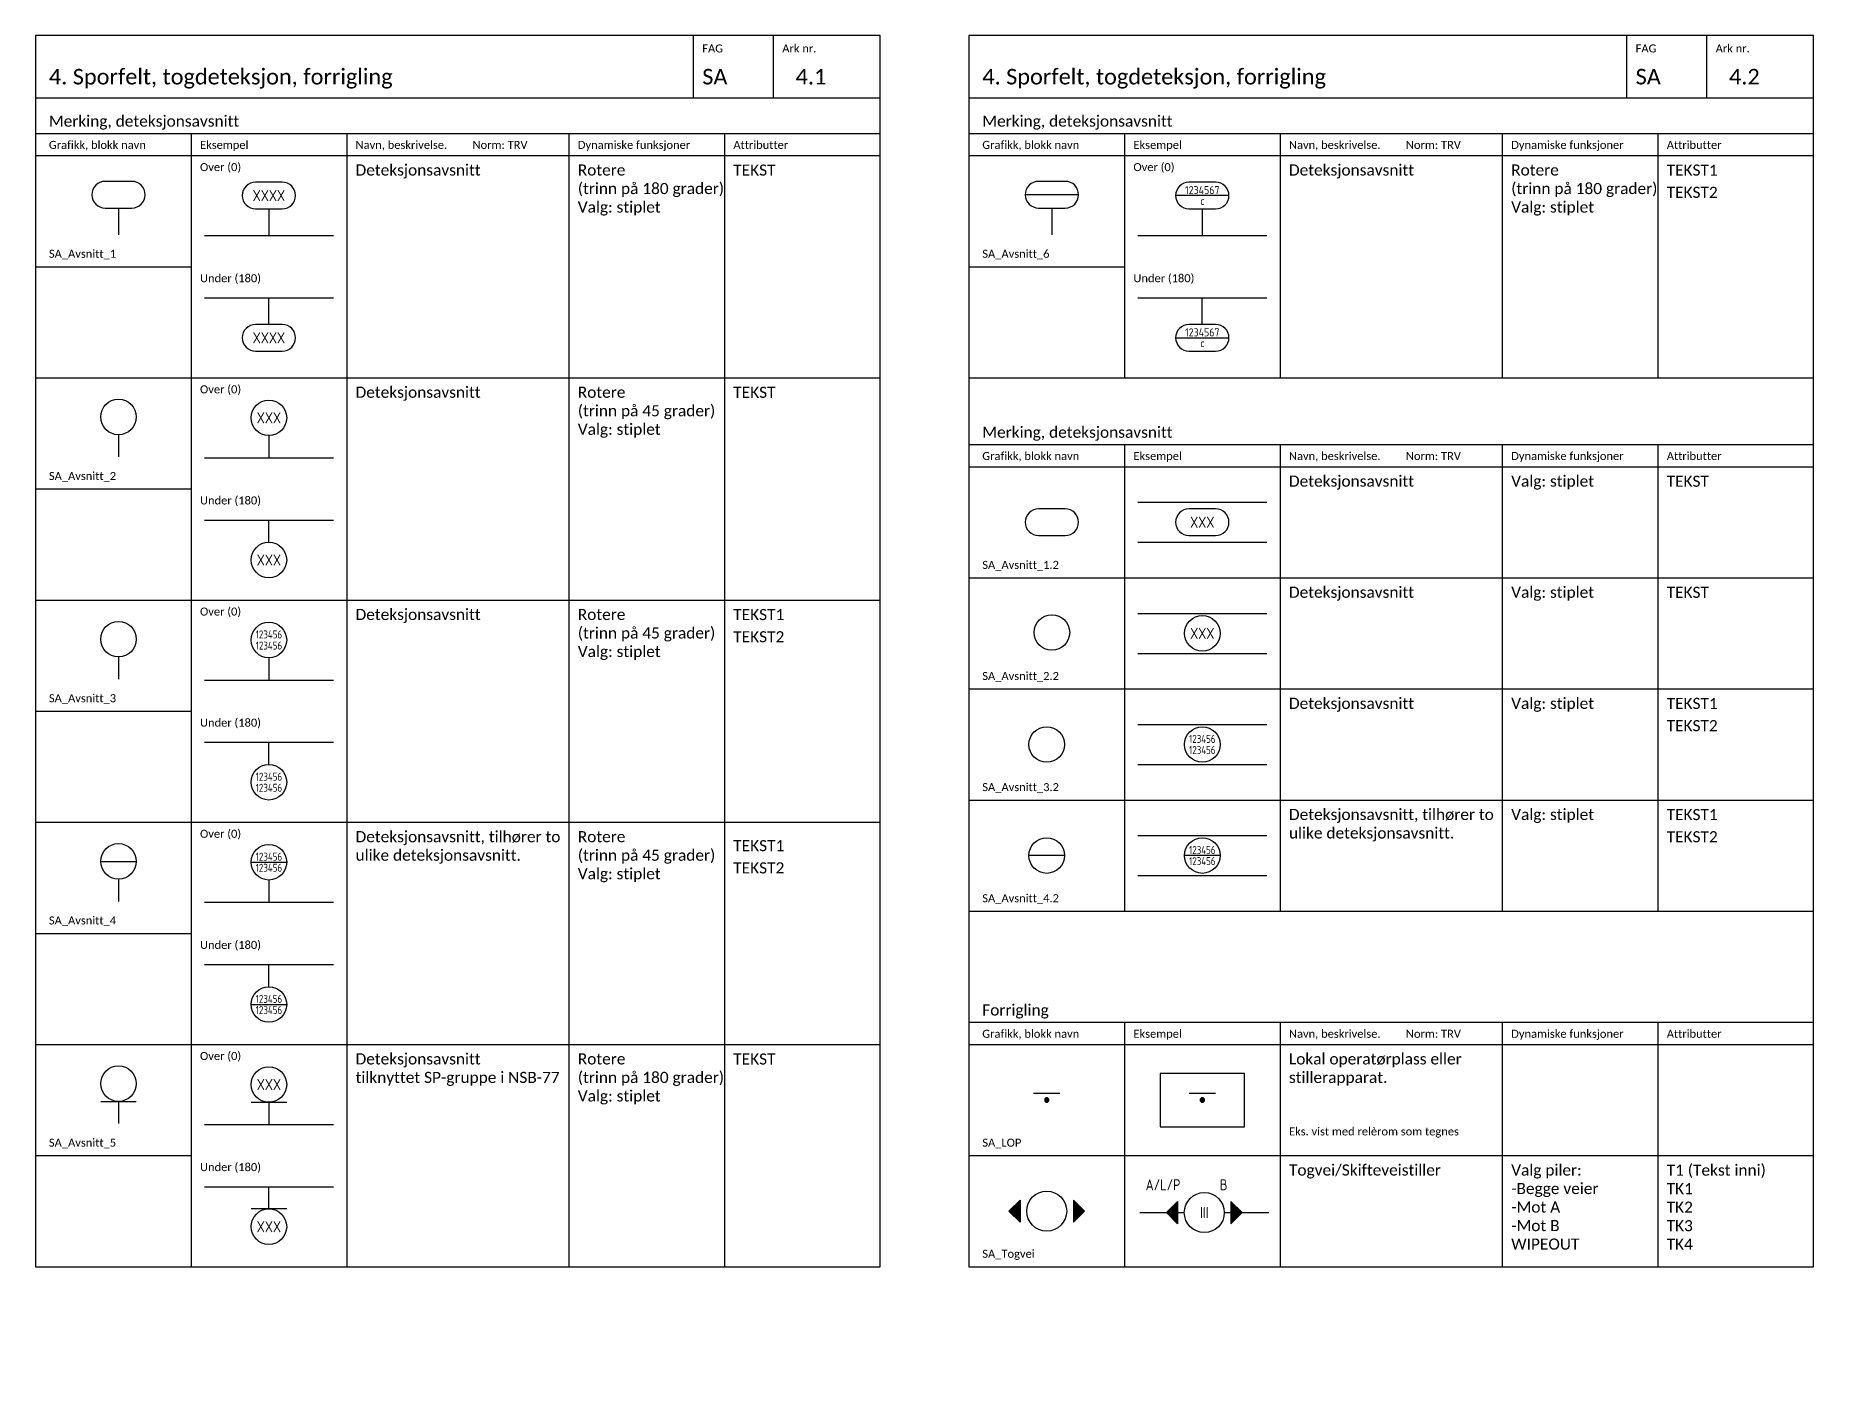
# Model space of a CAD drawing. Header units: millimetres. Extents: x -210 to 2500, y -2763 to 277.
# Drawn here: x 0 to 400, y -947.9 to -644 of the extents above; entities that cross this region are included whole.
import ezdxf
from ezdxf.enums import TextEntityAlignment as Align

# ---------------------------------------------------------------- set-up
doc = ezdxf.new("R2010")
doc.units = ezdxf.units.MM
doc.linetypes.add('SOLID', pattern=[0])
for name, color, linetype in [('KOMPONENTER', 2, 'Continuous'), ('RAMME', 5, 'Continuous'), ('RAMME SYMBOLER', 4, 'Continuous'), ('RAMME TEKST', 7, 'Continuous'), ('SIG-Komponenter', 2, 'Continuous'), ('SIG-SPOR enlinje', 5, 'Continuous'), ('SIG-SPOR-I', 1, 'Continuous'), ('SIG-SPOR-U', 2, 'Continuous'), ('SIG-Sporavsnitt', 2, 'Continuous'), ('SIG-VEKSLER', 2, 'Continuous'), ('SIG_ATT_Tekst18', 4, 'Continuous'), ('SIG_ATT_Tekst25', 2, 'Continuous')]:
    doc.layers.add(name, color=color, linetype=linetype)
doc.layers.add('Wipeout', color=7, linetype='Continuous', true_color=0xfffefd)
doc.styles.add('Calibri', font='calibri.ttf')
doc.styles.add('ISOCP', font='isocp.shx', dxfattribs={"width": 0.9})

# ---------------------------------------------------------------- blocks, each defined once
blk = doc.blocks.new('*U486')
at = {"linetype": 'ByBlock', "lineweight": -2}
h = blk.add_hatch(color=0, dxfattribs=at)
h.dxf.hatch_style = 1
h.paths.add_polyline_path([(6, -2.5), (8.5, 0), (6, 2.5)])
at = {"color": 0, "linetype": 'ByBlock', "lineweight": -2}
for points in [[(-6.6, -1.05), (-7.65, 0), (-6.6, 1.05)], [(-6.7, -0.81), (-7.51, 0), (-6.7, 0.81)], [(-6.8, -0.57), (-7.37, 0), (-6.8, 0.57)], [(-6.9, -0.33), (-7.23, 0), (-6.9, 0.33)], [(-7, -0.09), (-7.09, 0), (-7, 0.09)], [(6, -2.5), (8.5, 0), (6, 2.5)], [(6.1, -2.26), (8.36, 0), (6.1, 2.26)], [(6.2, -2.02), (8.22, 0), (6.2, 2.02)], [(6.3, -1.78), (8.08, 0), (6.3, 1.78)], [(6.4, -1.53), (7.93, 0), (6.4, 1.53)], [(6.5, -1.29), (7.79, 0), (6.5, 1.29)], [(6.6, -1.05), (7.65, 0), (6.6, 1.05)], [(6.7, -0.81), (7.51, 0), (6.7, 0.81)], [(6.8, -0.57), (7.37, 0), (6.8, 0.57)], [(6.9, -0.33), (7.23, 0), (6.9, 0.33)], [(7, -0.09), (7.09, 0), (7, 0.09)]]:
    blk.add_lwpolyline(points, close=True, dxfattribs=at)
blk.add_wipeout([(0.29, -4.5), (0.88, -4.42), (1.45, -4.27), (1.99, -4.04), (2.51, -3.75), (2.97, -3.39), (3.39, -2.97), (3.75, -2.51), (4.04, -1.99), (4.27, -1.45), (4.42, -0.88), (4.5, -0.29), (4.5, 0.29), (4.42, 0.88), (4.27, 1.45), (4.04, 1.99), (3.75, 2.51), (3.39, 2.97), (2.97, 3.39), (2.51, 3.75), (1.99, 4.04), (1.45, 4.27), (0.88, 4.42), (0.29, 4.5), (-0.29, 4.5), (-0.88, 4.42), (-1.45, 4.27), (-1.99, 4.04), (-2.51, 3.75), (-2.97, 3.39), (-3.39, 2.97), (-3.75, 2.51), (-4.04, 1.99), (-4.27, 1.45), (-4.42, 0.88), (-4.5, 0.29), (-4.5, -0.29), (-4.42, -0.88), (-4.27, -1.45), (-4.04, -1.99), (-3.75, -2.51), (-3.39, -2.97), (-2.97, -3.39), (-2.51, -3.75), (-1.99, -4.04), (-1.45, -4.27), (-0.88, -4.42), (-0.29, -4.5)]).dxf.layer = 'Wipeout'
at = {"linetype": 'ByBlock', "lineweight": -2}
h = blk.add_hatch(color=0, dxfattribs=at)
h.dxf.hatch_style = 1
h.paths.add_polyline_path([(-6, -2.5), (-8.5, 0), (-6, 2.5)])
at = {"color": 0, "linetype": 'ByBlock', "lineweight": -2}
for points in [[(-6, -2.5), (-8.5, 0), (-6, 2.5)], [(-6.1, -2.26), (-8.36, 0), (-6.1, 2.26)], [(-6.2, -2.02), (-8.22, 0), (-6.2, 2.02)], [(-6.3, -1.78), (-8.08, 0), (-6.3, 1.78)], [(-6.4, -1.53), (-7.93, 0), (-6.4, 1.53)], [(-6.5, -1.29), (-7.79, 0), (-6.5, 1.29)]]:
    blk.add_lwpolyline(points, close=True, dxfattribs=at)
blk.add_circle((0, 0), 4.5, dxfattribs=at)
at = {"layer": 'KOMPONENTER', "color": 7, "linetype": 'SOLID'}
for points in [[(-4.5, 0), (-4.5, 0)], [(4.5, 0), (4.5, 0)]]:
    blk.add_lwpolyline(points, dxfattribs=at)
blk.add_arc((34.62, 0), 39.12, 180, 180, dxfattribs=at)
at = {"layer": 'SIG_ATT_Tekst25', "style": 'ISOCP', "width": 0.9}
for tag, p in [('TK1', (-5.36, 5)), ('TK3', (-5.35, -7))]:
    blk.add_attdef(tag, text='', height=2.5, dxfattribs=at).set_placement(p, align=Align.RIGHT)
for tag, p in [('TK2', (3.5, 5)), ('TK4', (3.5, -7))]:
    blk.add_attdef(tag, p, '', height=2.5, dxfattribs=at)
blk.add_attdef('T1', text='', height=2.5, dxfattribs=at).set_placement((0, 0), align=Align.MIDDLE)
blk = doc.blocks.new('SA_LOP')
at = {"linetype": 'ByBlock', "lineweight": -2}
h = blk.add_hatch(color=0, dxfattribs=at)
h.dxf.hatch_style = 1
edge = h.paths.add_edge_path()
edge.add_arc((0, 0), 0.5, 0, 180)
edge.add_arc((0, 0), 0.5, 180, 360)
at = {"color": 0, "linetype": 'ByBlock', "lineweight": -2, "const_width": 0.3}
blk.add_lwpolyline([(-3, 1.5), (3, 1.5)], dxfattribs=at)
at = {"color": 0, "linetype": 'ByBlock', "lineweight": -2}
for points in [[(0.5, 0, 1), (-0.5, 0, 1), (0.5, 0, 1)], [(0.31, 0, 1), (-0.31, 0, 1), (0.31, 0, 1)], [(0.14, 0, 1), (-0.14, 0, 1), (0.14, 0, 1)]]:
    blk.add_lwpolyline(points, format="xyb", dxfattribs=at)
blk = doc.blocks.new('*U487')
at = {"linetype": 'ByBlock', "lineweight": -2}
h = blk.add_hatch(color=0, dxfattribs=at)
h.dxf.hatch_style = 1
h.paths.add_polyline_path([(6, -2.5), (8.5, 0), (6, 2.5)])
at = {"color": 0, "linetype": 'ByBlock', "lineweight": -2}
for points in [[(-6.6, -1.05), (-7.65, 0), (-6.6, 1.05)], [(-6.7, -0.81), (-7.51, 0), (-6.7, 0.81)], [(-6.8, -0.57), (-7.37, 0), (-6.8, 0.57)], [(-6.9, -0.33), (-7.23, 0), (-6.9, 0.33)], [(-7, -0.09), (-7.09, 0), (-7, 0.09)], [(6, -2.5), (8.5, 0), (6, 2.5)], [(6.1, -2.26), (8.36, 0), (6.1, 2.26)], [(6.2, -2.02), (8.22, 0), (6.2, 2.02)], [(6.3, -1.78), (8.08, 0), (6.3, 1.78)], [(6.4, -1.53), (7.93, 0), (6.4, 1.53)], [(6.5, -1.29), (7.79, 0), (6.5, 1.29)], [(6.6, -1.05), (7.65, 0), (6.6, 1.05)], [(6.7, -0.81), (7.51, 0), (6.7, 0.81)], [(6.8, -0.57), (7.37, 0), (6.8, 0.57)], [(6.9, -0.33), (7.23, 0), (6.9, 0.33)], [(7, -0.09), (7.09, 0), (7, 0.09)]]:
    blk.add_lwpolyline(points, close=True, dxfattribs=at)
blk.add_wipeout([(0.29, -4.5), (0.88, -4.42), (1.45, -4.27), (1.99, -4.04), (2.51, -3.75), (2.97, -3.39), (3.39, -2.97), (3.75, -2.51), (4.04, -1.99), (4.27, -1.45), (4.42, -0.88), (4.5, -0.29), (4.5, 0.29), (4.42, 0.88), (4.27, 1.45), (4.04, 1.99), (3.75, 2.51), (3.39, 2.97), (2.97, 3.39), (2.51, 3.75), (1.99, 4.04), (1.45, 4.27), (0.88, 4.42), (0.29, 4.5), (-0.29, 4.5), (-0.88, 4.42), (-1.45, 4.27), (-1.99, 4.04), (-2.51, 3.75), (-2.97, 3.39), (-3.39, 2.97), (-3.75, 2.51), (-4.04, 1.99), (-4.27, 1.45), (-4.42, 0.88), (-4.5, 0.29), (-4.5, -0.29), (-4.42, -0.88), (-4.27, -1.45), (-4.04, -1.99), (-3.75, -2.51), (-3.39, -2.97), (-2.97, -3.39), (-2.51, -3.75), (-1.99, -4.04), (-1.45, -4.27), (-0.88, -4.42), (-0.29, -4.5)]).dxf.layer = 'Wipeout'
at = {"linetype": 'ByBlock', "lineweight": -2}
h = blk.add_hatch(color=0, dxfattribs=at)
h.dxf.hatch_style = 1
h.paths.add_polyline_path([(-6, -2.5), (-8.5, 0), (-6, 2.5)])
at = {"color": 0, "linetype": 'ByBlock', "lineweight": -2}
for points in [[(-6, -2.5), (-8.5, 0), (-6, 2.5)], [(-6.1, -2.26), (-8.36, 0), (-6.1, 2.26)], [(-6.2, -2.02), (-8.22, 0), (-6.2, 2.02)], [(-6.3, -1.78), (-8.08, 0), (-6.3, 1.78)], [(-6.4, -1.53), (-7.93, 0), (-6.4, 1.53)], [(-6.5, -1.29), (-7.79, 0), (-6.5, 1.29)]]:
    blk.add_lwpolyline(points, close=True, dxfattribs=at)
blk.add_circle((0, 0), 4.5, dxfattribs=at)
at = {"layer": 'KOMPONENTER', "color": 7, "linetype": 'SOLID'}
for points in [[(-4.5, 0), (-4.5, 0)], [(4.5, 0), (4.5, 0)]]:
    blk.add_lwpolyline(points, dxfattribs=at)
blk.add_arc((34.62, 0), 39.12, 180, 180, dxfattribs=at)
at = {"layer": 'SIG_ATT_Tekst25', "style": 'ISOCP', "width": 0.9}
for tag, p in [('TK1', (-5.36, 5)), ('TK3', (-5.35, -7))]:
    blk.add_attdef(tag, text='', height=2.5, dxfattribs=at).set_placement(p, align=Align.RIGHT)
for tag, p in [('TK2', (3.5, 5)), ('TK4', (3.5, -7))]:
    blk.add_attdef(tag, p, '', height=2.5, dxfattribs=at)
blk.add_attdef('T1', text='', height=2.5, dxfattribs=at).set_placement((0, 0), align=Align.MIDDLE)
blk = doc.blocks.new('*U470')
at = {"color": 0, "linetype": 'ByBlock', "lineweight": -2}
blk.add_line((0, 5), (0, 0), dxfattribs=at)
blk.add_circle((0, 9), 4, dxfattribs=at)
at = {"layer": 'SIG_ATT_Tekst25', "linetype": 'ByBlock', "lineweight": -2, "style": 'ISOCP', "width": 0.9}
blk.add_attdef('TEKST', text='', height=2.5, dxfattribs=at).set_placement((0, 9), align=Align.MIDDLE)
blk = doc.blocks.new('*U469')
at = {"color": 0, "linetype": 'ByBlock', "lineweight": -2}
blk.add_line((0, 5), (0, 0), dxfattribs=at)
blk.add_circle((0, 9), 4, dxfattribs=at)
at = {"layer": 'SIG_ATT_Tekst25', "linetype": 'ByBlock', "lineweight": -2, "style": 'ISOCP', "width": 0.9}
blk.add_attdef('TEKST', text='', height=2.5, dxfattribs=at).set_placement((0, 9), align=Align.MIDDLE)
blk = doc.blocks.new('*U465')
at = {"color": 0, "linetype": 'ByBlock', "lineweight": -2}
blk.add_line((0, 6), (0, 0), dxfattribs=at)
blk.add_lwpolyline([(-3, 12, 1), (-3, 6), (3, 6, 1), (3, 12)], format="xyb", close=True, dxfattribs=at)
at = {"layer": 'SIG_ATT_Tekst25', "linetype": 'ByBlock', "lineweight": -2, "style": 'ISOCP', "width": 0.9}
blk.add_attdef('TEKST', text='', height=2.5, dxfattribs=at).set_placement((0, 9), align=Align.MIDDLE)
blk = doc.blocks.new('*U467')
at = {"color": 0, "linetype": 'ByBlock', "lineweight": -2}
blk.add_line((0, 6), (0, 0), dxfattribs=at)
blk.add_lwpolyline([(-3, 12, 1), (-3, 6), (3, 6, 1), (3, 12)], format="xyb", close=True, dxfattribs=at)
at = {"layer": 'SIG_ATT_Tekst25', "linetype": 'ByBlock', "lineweight": -2, "style": 'ISOCP', "width": 0.9}
blk.add_attdef('TEKST', text='', height=2.5, dxfattribs=at).set_placement((0, 9), align=Align.MIDDLE)
blk = doc.blocks.new('*U466')
at = {"color": 0, "linetype": 'ByBlock', "lineweight": -2}
blk.add_line((0, -6), (0, 0), dxfattribs=at)
blk.add_lwpolyline([(3, -12, 1), (3, -6), (-3, -6, 1), (-3, -12)], format="xyb", close=True, dxfattribs=at)
at = {"layer": 'SIG_ATT_Tekst25', "linetype": 'ByBlock', "lineweight": -2, "style": 'ISOCP', "width": 0.9}
blk.add_attdef('TEKST', text='', height=2.5, dxfattribs=at).set_placement((0, -9), align=Align.MIDDLE)
blk = doc.blocks.new('*U468')
at = {"color": 0, "linetype": 'ByBlock', "lineweight": -2}
blk.add_line((0, -5), (0, 0), dxfattribs=at)
blk.add_circle((0, -9), 4, dxfattribs=at)
at = {"layer": 'SIG_ATT_Tekst25', "linetype": 'ByBlock', "lineweight": -2, "style": 'ISOCP', "width": 0.9}
blk.add_attdef('TEKST', text='', height=2.5, dxfattribs=at).set_placement((0, -9), align=Align.MIDDLE)
blk = doc.blocks.new('*U472')
at = {"color": 0, "linetype": 'ByBlock', "lineweight": -2}
blk.add_line((0, 5), (0, 0), dxfattribs=at)
blk.add_circle((0, 9), 4, dxfattribs=at)
at = {"layer": 'SIG_ATT_Tekst18', "linetype": 'ByBlock', "lineweight": -2, "style": 'ISOCP', "width": 0.9}
for tag, p in [('TEKST2', (0, 7.75)), ('TEKST1', (0, 10.25))]:
    blk.add_attdef(tag, text='', height=1.8, dxfattribs=at).set_placement(p, align=Align.MIDDLE)
blk = doc.blocks.new('*U471')
at = {"color": 0, "linetype": 'ByBlock', "lineweight": -2}
blk.add_line((0, -5), (0, 0), dxfattribs=at)
blk.add_circle((0, -9), 4, dxfattribs=at)
at = {"layer": 'SIG_ATT_Tekst18', "linetype": 'ByBlock', "lineweight": -2, "style": 'ISOCP', "width": 0.9}
for tag, p in [('TEKST1', (0, -7.75)), ('TEKST2', (0, -10.25))]:
    blk.add_attdef(tag, text='', height=1.8, dxfattribs=at).set_placement(p, align=Align.MIDDLE)
blk = doc.blocks.new('*U480')
at = {"color": 0, "linetype": 'ByBlock', "lineweight": -2}
blk.add_lwpolyline([(3, 1.5, 1), (3, 7.5), (-3, 7.5, 1), (-3, 1.5)], format="xyb", close=True, dxfattribs=at)
at = {"layer": 'SIG_ATT_Tekst25', "linetype": 'ByBlock', "lineweight": -2, "style": 'ISOCP', "width": 0.9}
blk.add_attdef('TEKST', text='', height=2.5, dxfattribs=at).set_placement((0, 4.5), align=Align.MIDDLE)
blk = doc.blocks.new('*U481')
at = {"color": 0, "linetype": 'ByBlock', "lineweight": -2}
blk.add_lwpolyline([(3, 1.5, 1), (3, 7.5), (-3, 7.5, 1), (-3, 1.5)], format="xyb", close=True, dxfattribs=at)
at = {"layer": 'SIG_ATT_Tekst25', "linetype": 'ByBlock', "lineweight": -2, "style": 'ISOCP', "width": 0.9}
blk.add_attdef('TEKST', text='', height=2.5, dxfattribs=at).set_placement((0, 4.5), align=Align.MIDDLE)
blk = doc.blocks.new('*U482')
at = {"color": 0, "linetype": 'ByBlock', "lineweight": -2}
blk.add_circle((0, 4.5), 4, dxfattribs=at)
at = {"layer": 'SIG_ATT_Tekst25', "linetype": 'ByBlock', "lineweight": -2, "style": 'ISOCP', "width": 0.9}
blk.add_attdef('TEKST', text='', height=2.5, dxfattribs=at).set_placement((0, 4.5), align=Align.MIDDLE)
blk = doc.blocks.new('*U483')
at = {"color": 0, "linetype": 'ByBlock', "lineweight": -2}
blk.add_circle((0, 4.5), 4, dxfattribs=at)
at = {"layer": 'SIG_ATT_Tekst18', "linetype": 'ByBlock', "lineweight": -2, "style": 'ISOCP', "width": 0.9}
for tag, p in [('TEKST2', (0, 3.25)), ('TEKST1', (0, 5.75))]:
    blk.add_attdef(tag, text='', height=1.8, dxfattribs=at).set_placement(p, align=Align.MIDDLE)
blk = doc.blocks.new('*U474')
at = {"color": 0, "linetype": 'ByBlock', "lineweight": -2}
for p, q in [((-4, 9), (4, 9)), ((0, 5), (0, 0))]:
    blk.add_line(p, q, dxfattribs=at)
blk.add_circle((0, 9), 4, dxfattribs=at)
at = {"layer": 'SIG_ATT_Tekst18', "linetype": 'ByBlock', "lineweight": -2, "style": 'ISOCP', "width": 0.9}
for tag, p in [('TEKST2', (0, 7.75)), ('TEKST1', (0, 10.25))]:
    blk.add_attdef(tag, text='', height=1.8, dxfattribs=at).set_placement(p, align=Align.MIDDLE)
blk = doc.blocks.new('*U484')
blk.add_line((4, 4.5), (-4, 4.5))
at = {"color": 0, "linetype": 'ByBlock', "lineweight": -2}
blk.add_circle((0, 4.5), 4, dxfattribs=at)
at = {"layer": 'SIG_ATT_Tekst18', "linetype": 'ByBlock', "lineweight": -2, "style": 'ISOCP', "width": 0.9}
for tag, p in [('TEKST2', (0, 3.25)), ('TEKST1', (0, 5.75))]:
    blk.add_attdef(tag, text='', height=1.8, dxfattribs=at).set_placement(p, align=Align.MIDDLE)
blk = doc.blocks.new('*U485')
blk.add_line((4, 4.5), (-4, 4.5))
at = {"color": 0, "linetype": 'ByBlock', "lineweight": -2}
blk.add_circle((0, 4.5), 4, dxfattribs=at)
at = {"layer": 'SIG_ATT_Tekst18', "linetype": 'ByBlock', "lineweight": -2, "style": 'ISOCP', "width": 0.9}
for tag, p in [('TEKST2', (0, 3.25)), ('TEKST1', (0, 5.75))]:
    blk.add_attdef(tag, text='', height=1.8, dxfattribs=at).set_placement(p, align=Align.MIDDLE)
blk = doc.blocks.new('*U473')
at = {"color": 0, "linetype": 'ByBlock', "lineweight": -2}
for p, q in [((0, -5), (0, 0)), ((-4, -9), (4, -9))]:
    blk.add_line(p, q, dxfattribs=at)
blk.add_circle((0, -9), 4, dxfattribs=at)
at = {"layer": 'SIG_ATT_Tekst18', "linetype": 'ByBlock', "lineweight": -2, "style": 'ISOCP', "width": 0.9}
for tag, p in [('TEKST1', (0, -7.75)), ('TEKST2', (0, -10.25))]:
    blk.add_attdef(tag, text='', height=1.8, dxfattribs=at).set_placement(p, align=Align.MIDDLE)
blk = doc.blocks.new('*U477')
at = {"color": 0, "linetype": 'ByBlock', "lineweight": -2}
for p, q in [((-4, 5), (4, 5)), ((0, 5), (0, 0))]:
    blk.add_line(p, q, dxfattribs=at)
blk.add_circle((0, 9), 4, dxfattribs=at)
at = {"layer": 'SIG_ATT_Tekst25', "linetype": 'ByBlock', "lineweight": -2, "style": 'ISOCP', "width": 0.9}
blk.add_attdef('TEKST', text='', height=2.5, dxfattribs=at).set_placement((0, 9), align=Align.MIDDLE)
blk = doc.blocks.new('*U476')
at = {"color": 0, "linetype": 'ByBlock', "lineweight": -2}
for p, q in [((-4, 5), (4, 5)), ((0, 5), (0, 0))]:
    blk.add_line(p, q, dxfattribs=at)
blk.add_circle((0, 9), 4, dxfattribs=at)
at = {"layer": 'SIG_ATT_Tekst25', "linetype": 'ByBlock', "lineweight": -2, "style": 'ISOCP', "width": 0.9}
blk.add_attdef('TEKST', text='', height=2.5, dxfattribs=at).set_placement((0, 9), align=Align.MIDDLE)
blk = doc.blocks.new('*U475')
at = {"color": 0, "linetype": 'ByBlock', "lineweight": -2}
for p, q in [((0, -5), (0, 0)), ((4, -5), (-4, -5))]:
    blk.add_line(p, q, dxfattribs=at)
blk.add_circle((0, -9), 4, dxfattribs=at)
at = {"layer": 'SIG_ATT_Tekst25', "linetype": 'ByBlock', "lineweight": -2, "style": 'ISOCP', "width": 0.9}
blk.add_attdef('TEKST', text='', height=2.5, dxfattribs=at).set_placement((0, -9), align=Align.MIDDLE)
blk = doc.blocks.new('*U478')
at = {"color": 0, "linetype": 'ByBlock', "lineweight": -2}
blk.add_line((0, 6), (0, 0), dxfattribs=at)
blk.add_lwpolyline([(-3, 6), (3, 6, 1), (3, 12), (-3, 12, 1), (-3, 6, 0.333333)], format="xyb")
blk.add_lwpolyline([(6, 9), (-6, 9)])
at = {"layer": 'SIG_ATT_Tekst18', "style": 'ISOCP'}
for tag, p in [('TEKST2', (0.02, 6.9)), ('TEKST1', (0, 9.32))]:
    blk.add_attdef(tag, text='', height=1.8, dxfattribs=at).set_placement(p, align=Align.CENTER)
blk = doc.blocks.new('*U479')
at = {"color": 0, "linetype": 'ByBlock', "lineweight": -2}
blk.add_line((0, -6), (0, 0), dxfattribs=at)
blk.add_lwpolyline([(3, -6), (-3, -6, 1), (-3, -12), (3, -12, 1), (3, -6, 0.333333)], format="xyb")
blk.add_lwpolyline([(-6, -9), (6, -9)])
at = {"layer": 'SIG_ATT_Tekst18', "style": 'ISOCP'}
for tag, p in [('TEKST1', (0, -8.68)), ('TEKST2', (0.02, -11.1))]:
    blk.add_attdef(tag, text='', height=1.8, dxfattribs=at).set_placement(p, align=Align.CENTER)

msp = doc.modelspace()

# ---------------------------------------------------------------- linework, layer by layer
at = {"layer": 'RAMME'}
for points in [[(190, -644), (0, -644), (0, -921), (190, -921)], [(400, -644), (210, -644), (210, -921), (400, -921)]]:
    msp.add_lwpolyline(points, close=True, dxfattribs=at)
for points in [[(0, -658), (190, -658)], [(210, -658), (400, -658)]]:
    msp.add_lwpolyline(points, dxfattribs=at)
at = {"layer": 'RAMME SYMBOLER'}
for p, q in [((148, -658), (148, -644)), ((166, -658), (166, -644)), ((358, -658), (358, -644)), ((376, -658), (376, -644)), ((0, -666), (190, -666)), ((35, -666), (35, -921)), ((70, -666), (70, -921)), ((120, -666), (120, -921)), ((155, -666), (155, -921)), ((210, -666), (400, -666)), ((245, -666), (245, -721)), ((280, -666), (280, -721)), ((330, -666), (330, -721)), ((365, -666), (365, -721)), ((0, -671), (190, -671)), ((210, -671), (400, -671)), ((0, -696), (35, -696)), ((210, -696), (245, -696)), ((0, -721), (190, -721)), ((210, -721), (400, -721)), ((210, -736), (400, -736)), ((245, -736), (245, -841)), ((280, -736), (280, -841)), ((330, -736), (330, -841)), ((365, -736), (365, -841)), ((210, -741), (400, -741)), ((0, -746), (35, -746)), ((210, -766), (400, -766)), ((0, -771), (190, -771)), ((210, -791), (400, -791)), ((0, -796), (35, -796)), ((210, -816), (400, -816)), ((0, -821), (190, -821)), ((0, -821), (190, -821)), ((210, -841), (400, -841)), ((0, -846), (35, -846)), ((210, -866), (400, -866)), ((365, -866), (365, -921)), ((0, -871), (190, -871)), ((245, -871), (245, -921)), ((280, -871), (280, -921)), ((330, -871), (330, -921)), ((365, -871), (365, -921)), ((0, -896), (35, -896))]:
    msp.add_line(p, q, dxfattribs=at)
at = {"layer": 'SIG-SPOR-I'}
for p, q in [((38, -689), (67, -689)), ((248, -689), (277, -689)), ((38, -703), (67, -703)), ((248, -703), (277, -703)), ((38, -739), (67, -739)), ((248, -749), (277, -749)), ((38, -753), (67, -753)), ((248, -774), (277, -774)), ((38, -789), (67, -789)), ((248, -799), (277, -799)), ((38, -803), (67, -803)), ((248, -824), (277, -824)), ((38, -839), (67, -839)), ((38, -853), (67, -853)), ((38, -889), (67, -889)), ((38, -903), (67, -903))]:
    msp.add_line(p, q, dxfattribs=at)
at = {"layer": 'SIG-SPOR-U'}
for p, q in [((248, -758), (277, -758)), ((248, -783), (277, -783)), ((248, -808), (277, -808)), ((248, -833), (277, -833))]:
    msp.add_line(p, q, dxfattribs=at)

# ---------------------------------------------------------------- block references
at = {"layer": 'SIG-Sporavsnitt', "lineweight": -2}
for name, p in [('*U465', (18.666, -688.81)), ('*U470', (18.666, -738.81)), ('*U481', (228.666, -758)), ('*U472', (18.666, -788.81)), ('*U482', (228.666, -782.81)), ('*U483', (227.5, -808)), ('*U474', (18.666, -838.81)), ('*U485', (227.5, -833)), ('*U477', (18.666, -888.81))]:
    msp.add_blockref(name, p, dxfattribs=at)
for name, p, values in [('*U467', (52.5, -689), {'TEKST': 'XXXX'}), ('*U466', (52.5, -703), {'TEKST': 'XXXX'}), ('*U469', (52.5, -739), {'TEKST': 'XXX'}), ('*U480', (262.5, -758), {'TEKST': 'XXX'}), ('*U468', (52.5, -753), {'TEKST': 'XXX'}), ('*U472', (52.5, -789), {'TEKST1': '123456', 'TEKST2': '123456'}), ('*U482', (262.5, -783), {'TEKST': 'XXX'}), ('*U483', (262.5, -808), {'TEKST1': '123456', 'TEKST2': '123456'}), ('*U471', (52.5, -803), {'TEKST1': '123456', 'TEKST2': '123456'}), ('*U474', (52.5, -839), {'TEKST1': '123456', 'TEKST2': '123456'}), ('*U484', (262.5, -833), {'TEKST1': '123456', 'TEKST2': '123456'}), ('*U473', (52.5, -853), {'TEKST1': '123456', 'TEKST2': '123456'}), ('*U476', (52.5, -889), {'TEKST': 'XXX'}), ('*U475', (52.5, -903), {'TEKST': 'XXX'})]:
    msp.add_blockref(name, p, dxfattribs=at).add_auto_attribs(values)
at = {"layer": 'SIG-VEKSLER'}
msp.add_blockref('*U478', (228.666, -688.81), dxfattribs=at)
for name, p in [('*U478', (262.5, -689)), ('*U479', (262.5, -703))]:
    msp.add_blockref(name, p, dxfattribs=at).add_auto_attribs({'TEKST1': '1234567', 'TEKST2': 'c'})

# ---------------------------------------------------------------- texts
at = {"layer": 'RAMME TEKST', "linetype": 'ByBlock', "style": 'Calibri'}
for s, height, p in [('FAG', 1.8, (150, -647.8)), ('Ark nr.', 1.8, (168, -647.8)), ('FAG', 1.8, (360, -647.8)), ('Ark nr.', 1.8, (378, -647.8)), ('4. Sporfelt, togdeteksjon, forrigling', 3.5, (3, -655)), ('SA', 3.5, (150, -655)), ('4.1', 3.5, (171, -655)), ('4. Sporfelt, togdeteksjon, forrigling', 3.5, (213, -655)), ('SA', 3.5, (360, -655)), ('4.2', 3.5, (381, -655)), ('Merking, deteksjonsavsnitt', 2.5, (3, -664.5)), ('Merking, deteksjonsavsnitt', 2.5, (213, -664.5)), ('Grafikk, blokk navn', 1.8, (3, -669.5)), ('Eksempel', 1.8, (37, -669.5)), ('Navn, beskrivelse.         Norm: TRV', 1.8, (72, -669.5)), ('Dynamiske funksjoner', 1.8, (122, -669.5)), ('Attributter', 1.8, (157, -669.5)), ('Grafikk, blokk navn', 1.8, (213, -669.5)), ('Eksempel', 1.8, (247, -669.5)), ('Navn, beskrivelse.         Norm: TRV', 1.8, (282, -669.5)), ('Dynamiske funksjoner', 1.8, (332, -669.5)), ('Attributter', 1.8, (367, -669.5)), ('Over (0)', 1.8, (37, -674.5)), ('Over (0)', 1.8, (247, -674.5)), ('SA_Avsnitt_1', 1.8, (3, -694)), ('SA_Avsnitt_6', 1.8, (213, -694)), ('Under (180)', 1.8, (37, -699.5)), ('Under (180)', 1.8, (247, -699.5)), ('Over (0)', 1.8, (37, -724.5)), ('Merking, deteksjonsavsnitt', 2.5, (213, -734.5)), ('Grafikk, blokk navn', 1.8, (213, -739.5)), ('Eksempel', 1.8, (247, -739.5)), ('Navn, beskrivelse.         Norm: TRV', 1.8, (282, -739.5)), ('Dynamiske funksjoner', 1.8, (332, -739.5)), ('Attributter', 1.8, (367, -739.5)), ('SA_Avsnitt_2', 1.8, (3, -744)), ('Under (180)', 1.8, (37, -749.5)), ('SA_Avsnitt_1.2', 1.8, (213, -764)), ('Over (0)', 1.8, (37, -774.5)), ('SA_Avsnitt_2.2', 1.8, (213, -789)), ('SA_Avsnitt_3', 1.8, (3, -794)), ('Under (180)', 1.8, (37, -799.5)), ('SA_Avsnitt_3.2', 1.8, (213, -814)), ('Over (0)', 1.8, (37, -824.5)), ('SA_Avsnitt_4.2', 1.8, (213, -839)), ('SA_Avsnitt_4', 1.8, (3, -844)), ('Under (180)', 1.8, (37, -849.5)), ('Forrigling', 2.5, (213, -864.5)), ('Attributter', 1.8, (367, -869.5)), ('Over (0)', 1.8, (37, -874.5)), ('SA_Avsnitt_5', 1.8, (3, -894)), ('Under (180)', 1.8, (37, -899.5))]:
    msp.add_text(s, height=height, dxfattribs=at).set_placement(p)
at = {"layer": 'RAMME TEKST', "style": 'Calibri'}
for s, p in [('TEKST', (156.971, -675.525)), ('TEKST1', (366.971, -675.525)), ('TEKST2', (366.971, -680.525)), ('TEKST', (156.971, -725.525)), ('TEKST', (366.971, -745.525)), ('TEKST', (366.971, -770.525)), ('TEKST1', (156.971, -775.525)), ('TEKST2', (156.971, -780.525)), ('TEKST1', (366.971, -795.525)), ('TEKST2', (366.971, -800.525)), ('TEKST1', (366.971, -820.525)), ('TEKST2', (366.971, -825.525)), ('TEKST1', (156.971, -827.525)), ('TEKST2', (156.971, -832.525)), ('TEKST', (156.971, -875.525))]:
    msp.add_text(s, height=2.5, dxfattribs=at).set_placement(p)
at = {"layer": 'RAMME TEKST', "linetype": 'ByBlock', "char_height": 2.5, "width": 46, "attachment_point": 1, "style": 'Calibri'}
for s, insert in [('Deteksjonsavsnitt', (72, -673)), ('Rotere \\P(trinn på 180 grader)\\PValg: stiplet', (122, -673)), ('Deteksjonsavsnitt', (282, -673)), ('Rotere \\P(trinn på 180 grader)\\PValg: stiplet', (332, -673)), ('Deteksjonsavsnitt', (72, -723)), ('Rotere\\P(trinn på 45 grader)\\PValg: stiplet', (122, -723)), ('Deteksjonsavsnitt', (282, -743)), ('Valg: stiplet', (332, -743)), ('Deteksjonsavsnitt', (282, -768)), ('Valg: stiplet', (332, -768)), ('Deteksjonsavsnitt', (72, -773)), ('Rotere\\P(trinn på 45 grader)\\PValg: stiplet', (122, -773)), ('Deteksjonsavsnitt', (282, -793)), ('Valg: stiplet', (332, -793)), ('Deteksjonsavsnitt, tilhører to ulike deteksjonsavsnitt.', (282, -818)), ('Valg: stiplet', (332, -818)), ('Deteksjonsavsnitt, tilhører to ulike deteksjonsavsnitt.', (72, -823)), ('Rotere\\P(trinn på 45 grader)\\PValg: stiplet', (122, -823)), ('Deteksjonsavsnitt\\Ptilknyttet SP-gruppe i NSB-77', (72, -873)), ('Rotere\\P(trinn på 180 grader)\\PValg: stiplet', (122, -873)), ('Valg piler:\\P-Begge veier\\P-Mot A\\P-Mot B\\PWIPEOUT', (332, -898))]:
    msp.add_mtext(s, dxfattribs=dict(at, insert=insert))
at = {"layer": 'RAMME TEKST', "linetype": 'ByBlock', "lineweight": -2, "insert": (366.971, -898.025), "char_height": 2.5, "width": 26.77885, "attachment_point": 1, "style": 'Calibri'}
msp.add_mtext('T1 (Tekst inni)\\PTK1\\PTK2\\PTK3\\PTK4', dxfattribs=at)

# ---------------------------------------------------------------- next in the draw order: block references
at = {"layer": 'SIG-Sporavsnitt'}
msp.add_blockref('*U486', (227.5, -908.5), dxfattribs=at)

# ---------------------------------------------------------------- next in the draw order: linework, layer by layer
at = {"layer": 'RAMME SYMBOLER'}
for p, q in [((245, -866), (245, -921)), ((210, -871), (400, -871)), ((210, -896), (400, -896))]:
    msp.add_line(p, q, dxfattribs=at)
at = {"layer": 'SIG-Komponenter'}
msp.add_lwpolyline([(253, -889.5), (272, -889.5), (272, -877.5), (253, -877.5)], close=True, dxfattribs=at)
at = {"layer": 'SIG-SPOR enlinje'}
msp.add_line((248.454, -908.823), (277.454, -908.823), dxfattribs=at)

# ---------------------------------------------------------------- next in the draw order: block references
at = {"layer": 'SIG-Komponenter'}
for p in [(227.5, -883.5), (262.5, -883.5)]:
    msp.add_blockref('SA_LOP', p, dxfattribs=at)

# ---------------------------------------------------------------- next in the draw order: texts
at = {"layer": 'RAMME TEKST', "linetype": 'ByBlock', "style": 'Calibri'}
for s, p in [('Grafikk, blokk navn', (213, -869.5)), ('SA_LOP', (213, -894)), ('SA_Togvei', (213, -919))]:
    msp.add_text(s, height=1.8, dxfattribs=at).set_placement(p)
at = {"layer": 'RAMME TEKST', "linetype": 'ByBlock', "char_height": 2.5, "width": 46, "attachment_point": 1, "style": 'Calibri'}
for s, insert in [('Lokal operatørplass eller stillerapparat.\\P\\P\\P{\\H0.72x;Eks. vist med relèrom som tegnes}', (282, -873)), ('Togvei/Skifteveistiller', (282, -898))]:
    msp.add_mtext(s, dxfattribs=dict(at, insert=insert))

# ---------------------------------------------------------------- next in the draw order: block references
at = {"layer": 'SIG-Sporavsnitt'}
msp.add_blockref('*U487', (262.954, -908.823), dxfattribs=at).add_auto_attribs({'T1': 'III', 'TK1': 'A/L/P', 'TK2': 'B'})

# ---------------------------------------------------------------- next in the draw order: linework, layer by layer
at = {"layer": 'RAMME SYMBOLER'}
for p, q in [((280, -866), (280, -921)), ((330, -866), (330, -921))]:
    msp.add_line(p, q, dxfattribs=at)

# ---------------------------------------------------------------- next in the draw order: texts
at = {"layer": 'RAMME TEKST', "linetype": 'ByBlock', "style": 'Calibri'}
for s, p in [('Eksempel', (247, -869.5)), ('Navn, beskrivelse.         Norm: TRV', (282, -869.5)), ('Dynamiske funksjoner', (332, -869.5))]:
    msp.add_text(s, height=1.8, dxfattribs=at).set_placement(p)

doc.saveas('drawing.dxf')
